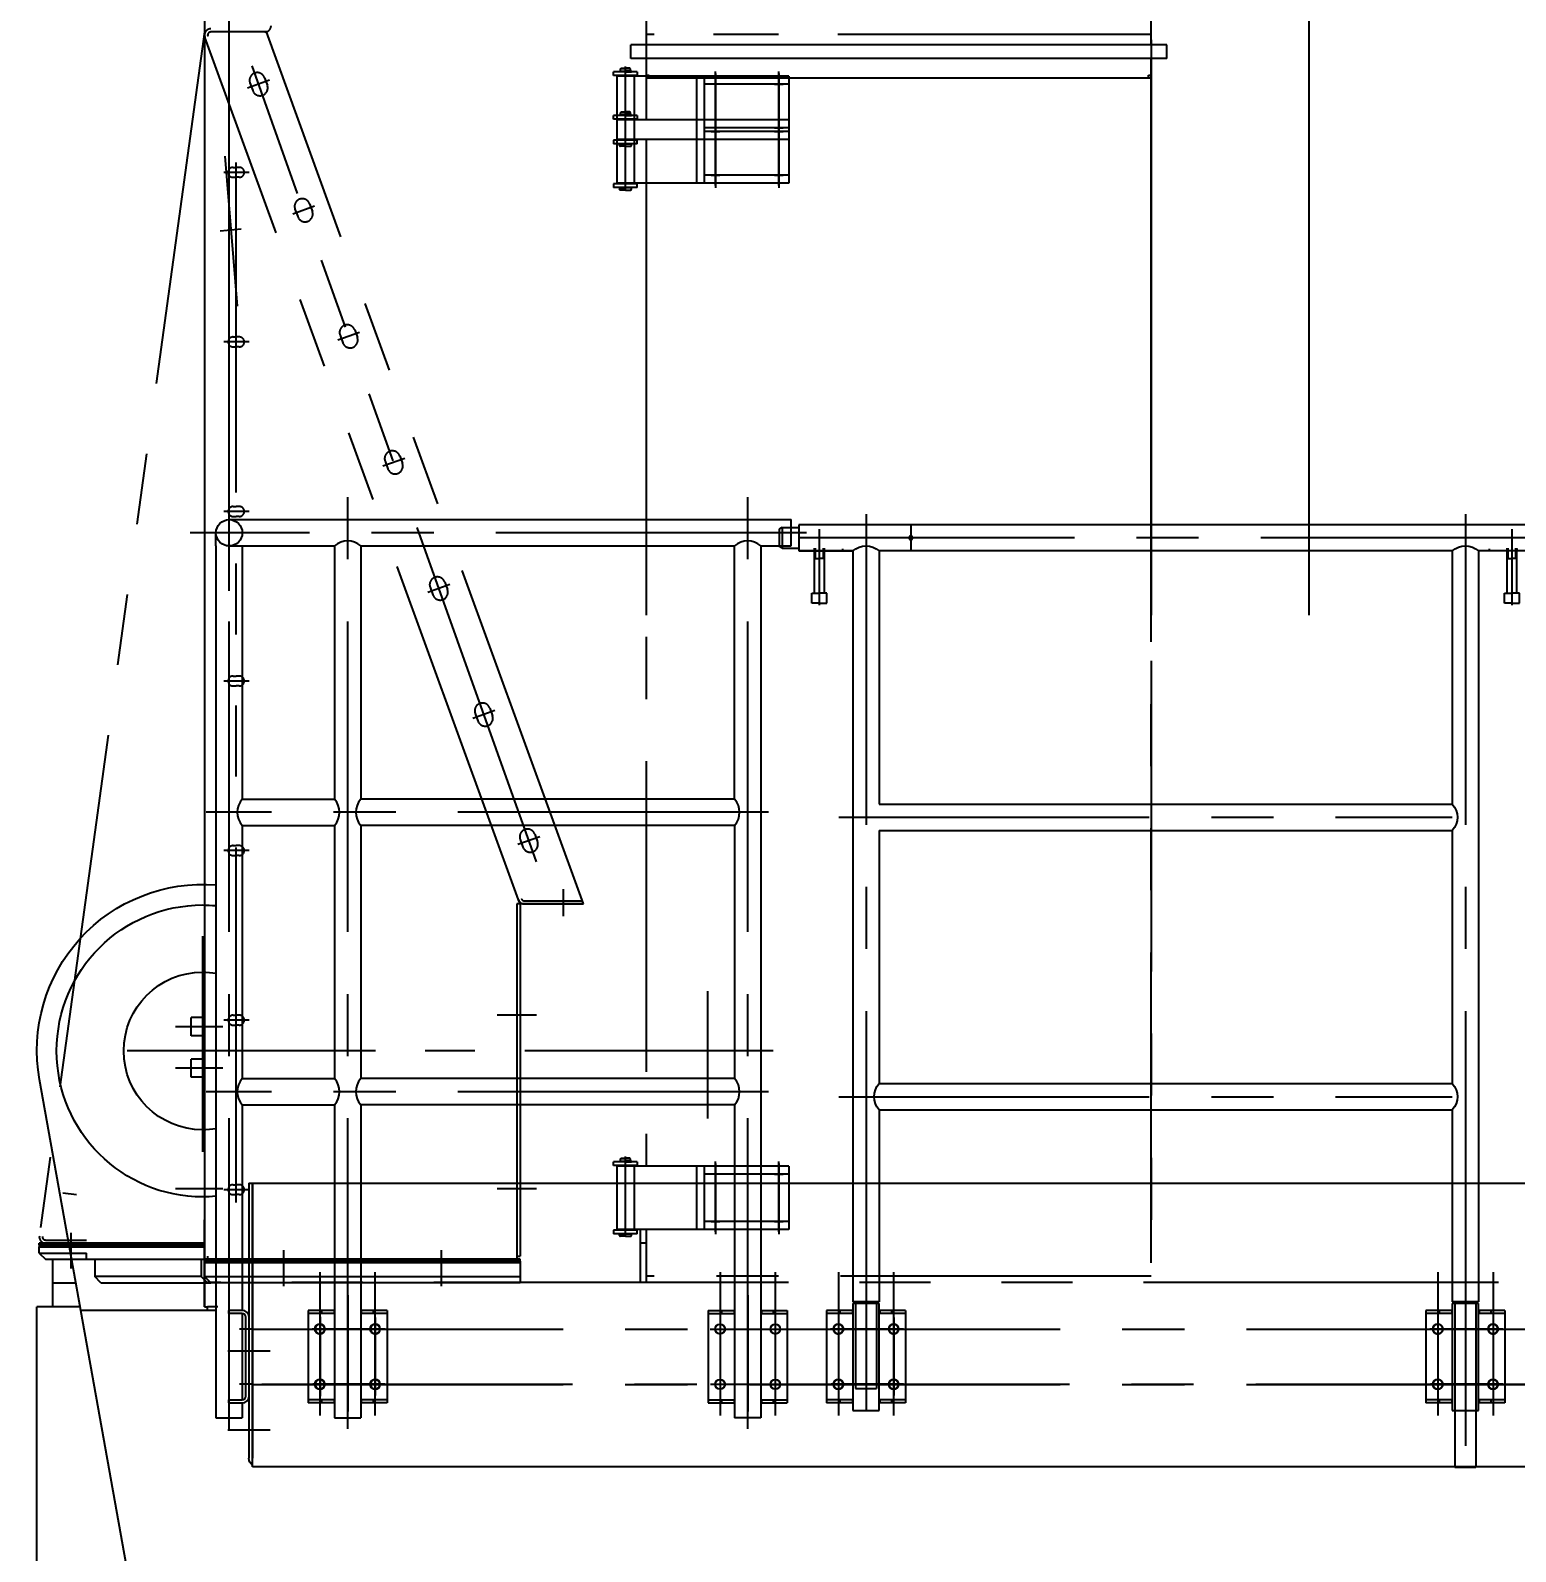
# Model space of a CAD drawing. Header units: millimetres. Extents: x 0 to 16800, y -469 to 11880.
# Drawn here: x 2320 to 4711, y 4816 to 7265 of the extents above; entities that cross this region are included whole.
import ezdxf

# ---------------------------------------------------------------- set-up
doc = ezdxf.new("R2010")
doc.units = ezdxf.units.MM
doc.header["$LTSCALE"] = 400
for name, pattern in [('F', [0.75, 0.5, -0.25]), ('G', [2, 1.25, -0.25, 0.25, -0.25]), ('K', [2.5, 1.25, -0.25, 0.25, -0.25, 0.25, -0.25])]:
    doc.linetypes.add(name, pattern=pattern)
for name, color, linetype in [('01', 7, 'Continuous'), ('02', 1, 'Continuous'), ('04', 2, 'F'), ('05', 142, 'G'), ('07', 6, 'K'), ('10', 1, 'Continuous')]:
    doc.layers.add(name, color=color, linetype=linetype)
doc.layers.get('04').off()
doc.styles.get("Standard").update_dxf_attribs({"font": 'isocp', "width": 0.707, "bigfont": 'intecad.shx'})
doc.dimstyles.new('INTE', dxfattribs={"dimscale": 40, "dimtxt": 3.5, "dimasz": 3, "dimexe": 3, "dimexo": 0, "dimgap": 1, "dimtad": 1, "dimdec": 1, "dimdsep": 46, "dimtxsty": 'Standard', "dimcen": 0, "dimclrd": 1, "dimclre": 1, "dimclrt": 3, "dimaunit": 1, "dimadec": 0, "dimazin": 0, "dimtfac": 1, "dimtmove": 0, "dimatfit": 0, "dimfxl": 1, "dimarcsym": 0})

# ---------------------------------------------------------------- blocks, each defined once
blk = doc.blocks.new('EEERREW')
at = {"ltscale": 0.8}
blk.add_line((17375.1, 40026.7), (17599.9, 41281.6), dxfattribs=at)
blk.add_arc((17337.1, 41328.7), 267, 349.8433, 94.584, dxfattribs=at)
at = {"layer": '01', "color": 7, "linetype": 'Continuous', "ltscale": 0.8}
for p, q in [((17546.8, 40991.7), (17579.1, 40991.7)), ((17579.1, 40991.7), (17579.1, 40915.7))]:
    blk.add_line(p, q, dxfattribs=at)
at = {"layer": '01', "ltscale": 0.8}
for p, q in [((17541.2, 40953.7), (17579.1, 40953.7)), ((17315.8, 40909.7), (17533.3, 40909.7)), ((17534.4, 40915.7), (17604.1, 40915.7)), ((17604.1, 40026.7), (17604.1, 40915.7))]:
    blk.add_line(p, q, dxfattribs=at)
at = {"layer": '01', "color": 7, "linetype": 'Continuous', "ltscale": 0.8}
for start, end in [(90, 95.2588), (270, 90), (264.7412, 270)]:
    blk.add_arc((17337.3, 41327.5), 235, start, end, dxfattribs=at)
at = {"layer": '01', "ltscale": 0.8}
for start, end in [(90, 99.7644), (270, 90), (260.2356, 270)]:
    blk.add_arc((17337.3, 41327.5), 127, start, end, dxfattribs=at)
at = {"layer": '05', "color": 4, "linetype": 'G', "ltscale": 0.8}
for p, q in [((17337.3, 41512.5), (17337.3, 41165.3)), ((16524.5, 41423.7), (16524.5, 41218.9)), ((16418.8, 41327.5), (17519.2, 41327.5))]:
    blk.add_line(p, q, dxfattribs=at)
blk = doc.blocks.new('*D163')
at = {"layer": '01', "color": 1, "linetype": 'Continuous', "lineweight": -2, "ltscale": 2}
for p, q in [((2639.5, 6363.2), (2639.5, 10312.1)), ((5856.7, 9849.4), (5856.7, 10312.1)), ((5736.7, 10192.1), (2759.5, 10192.1))]:
    blk.add_line(p, q, dxfattribs=at)
at = {"layer": '01', "color": 1, "linetype": 'Continuous', "ltscale": 2}
for points in [[(2759.5, 10212.1), (2759.5, 10172.1), (2639.5, 10192.1)], [(5736.7, 10212.1), (5736.7, 10172.1), (5856.7, 10192.1)]]:
    blk.add_solid(points, dxfattribs=at)
at = {"layer": 'Defpoints', "color": 0, "linetype": 'Continuous', "ltscale": 2}
for p in [(2639.5, 10192.1), (5856.7, 9849.4), (2639.5, 6363.2)]:
    blk.add_point(p, dxfattribs=at)
at = {"layer": '01', "color": 3, "linetype": 'Continuous', "ltscale": 2, "insert": (4248.1, 10302.1), "char_height": 140, "attachment_point": 5}
blk.add_mtext('3217.2', dxfattribs=at)
blk = doc.blocks.new('A$C06BA7ADF')
at = {"ltscale": 1.25}
for p, q in [((45, 457), (45, 14)), ((51, 457), (45, 457)), ((51, 457), (51, 14))]:
    blk.add_line(p, q, dxfattribs=at)
blk.add_arc((37, 14), 14, 304.8499, 0, dxfattribs=at)
at = {"layer": '05', "color": 4, "linetype": 'G', "ltscale": 1.25}
for p, q in [((85.1, 187), (16.6, 187)), ((85.1, 60), (16.6, 60))]:
    blk.add_line(p, q, dxfattribs=at)
blk = doc.blocks.new('1113b')
for p, q in [((3261.6, 7195.2), (6163.6, 7195.2)), ((3261.6, 6738.2), (3261.6, 7195.2)), ((6163.6, 6738.2), (3261.6, 6738.2))]:
    blk.add_line(p, q)
for centre in [(3369.6, 6960.2), (3458.6, 6960.2), (4014.1, 6960.2), (4103.1, 6960.2), (4204.6, 6960.2), (4293.6, 6960.2), (5169.6, 6960.2), (5258.6, 6960.2), (3369.6, 6871.2), (3458.6, 6871.2), (4014.1, 6871.2), (4103.1, 6871.2), (4204.6, 6871.2), (4293.6, 6871.2), (5169.6, 6871.2), (5258.6, 6871.2)]:
    blk.add_circle(centre, 8)
at = {"layer": '05', "color": 4, "linetype": 'G'}
for p, q in [((3369.6, 7051.9), (3369.6, 6821)), ((3458.6, 7051.9), (3458.6, 6821)), ((4014.1, 7051.9), (4014.1, 6821)), ((4103.1, 7051.9), (4103.1, 6821)), ((4204.6, 7051.9), (4204.6, 6821)), ((4293.6, 7051.9), (4293.6, 6821)), ((5169.6, 7051.9), (5169.6, 6821)), ((5258.6, 7051.9), (5258.6, 6821)), ((3261.6, 6960.2), (6176.5, 6960.2)), ((6176.5, 6871.2), (3261.6, 6871.2)), ((3261.6, 6871.2), (6176.5, 6871.2))]:
    blk.add_line(p, q, dxfattribs=at)
at = {"layer": '01', "xscale": -1}
blk.add_blockref('A$C06BA7ADF', (3306.6, 6738.2), dxfattribs=at)
blk = doc.blocks.new('A$C3F0A0935')
at = {"layer": '01', "color": 7, "linetype": 'Continuous'}
for p, q in [((0, 0), (0, 172)), ((0, 172), (42.3, 172)), ((42.3, 172), (42.3, 0)), ((42.3, 0), (0, 0))]:
    blk.add_line(p, q, dxfattribs=at)
blk = doc.blocks.new('A$C7D0E6285')
at = {"ltscale": 0.75}
for p, q in [((0, 162.9), (0, 13.9)), ((0, 162.9), (42.3, 162.9)), ((0, 157.9), (42.3, 157.9)), ((22, 157.9), (22, 162.9)), ((41.5, 162.9), (41.5, 157.9)), ((84.6, 162.9), (127, 162.9)), ((84.6, 157.9), (127, 157.9)), ((85.5, 162.9), (85.5, 157.9)), ((105, 157.9), (105, 162.9)), ((127, 162.9), (127, 13.9)), ((0, 18.9), (42.3, 18.9)), ((0, 13.9), (42.3, 13.9)), ((22, 13.9), (22, 18.9)), ((41.5, 18.9), (41.5, 13.9)), ((84.6, 18.9), (127, 18.9)), ((84.6, 13.9), (127, 13.9)), ((85.5, 18.9), (85.5, 13.9)), ((105, 13.9), (105, 18.9))]:
    blk.add_line(p, q, dxfattribs=at)
for centre in [(19, 132.9), (108, 132.9), (19, 43.9), (108, 43.9)]:
    blk.add_circle(centre, 8, dxfattribs=at)
at = {"layer": '05', "color": 4, "linetype": 'G', "ltscale": 0.75}
for p, q in [((63.5, 174.8), (63.5, 0)), ((19, 151.7), (19, 26.1)), ((108, 152.3), (108, 24.8)), ((3.1, 132.9), (120.8, 132.9)), ((3.4, 43.9), (119.5, 43.9))]:
    blk.add_line(p, q, dxfattribs=at)
at = {"layer": '04'}
blk.add_blockref('A$C3F0A0935', (42.3, 1.9), dxfattribs=at)
blk = doc.blocks.new('RWE')
for points in [[(5381.6, 16725.8), (5386.1, 16730.3), (5386.1, 16725.8)], [(5381.6, 16696.8), (5386.1, 16692.3), (5386.1, 16696.8)], [(5381.6, 16658.8), (5386.1, 16663.3), (5386.1, 16658.8)], [(5381.6, 16629.8), (5386.1, 16625.3), (5386.1, 16629.8)]]:
    blk.add_hatch(color=256).paths.add_polyline_path(points)
at = {"layer": '10'}
h = blk.add_hatch(dxfattribs=at)
h.set_pattern_fill('U', color=256, angle=135, style=0, pattern_type=0)
h.set_pattern_definition([(135, (6063.6267, 18178.3522), (-0.70711, -0.70711), [])])
h.paths.add_polyline_path([(6054, 18179.4), (6054, 18178.4), (6056.3, 18178.4), (6056.3, 18179.4)])
for p, q in [((5386.1, 19880.3), (5386.1, 16304.8)), ((6097.1, 19880.3), (6097.1, 18292.3)), ((6910.1, 18292.3), (6910.1, 19880.3)), ((7164.1, 19880.3), (7164.1, 17373.6)), ((6097.1, 18270.3), (6097.1, 18171.4)), ((6910.1, 17373.6), (6910.1, 18270.3)), ((6905.6, 18238.3), (6101.6, 18238.3)), ((6048.6, 18171.4), (6048.6, 18172.4)), ((6078.6, 18171.4), (6078.6, 18172.4)), ((6097.1, 18069.4), (6097.1, 18068.3)), ((6097.1, 18068.3), (6097.1, 17373.6)), ((5381.6, 16725.8), (5386.1, 16730.3)), ((5364.4, 16696.8), (5364.4, 16725.8)), ((5386.1, 16725.8), (5364.4, 16725.8)), ((5386.1, 16696.8), (5364.4, 16696.8)), ((5381.6, 16696.8), (5386.1, 16692.3)), ((5386.1, 16658.8), (5364.4, 16658.8)), ((5364.4, 16629.8), (5364.4, 16658.8)), ((5381.6, 16658.8), (5386.1, 16663.3)), ((5386.1, 16629.8), (5364.4, 16629.8)), ((5381.6, 16629.8), (5386.1, 16625.3)), ((5407.5, 16260.3), (5390.6, 16260.3))]:
    blk.add_line(p, q)
at = {"layer": '01'}
for p, q in [((6935.1, 18292.3), (6072.1, 18292.3)), ((6072.1, 18270.3), (6072.1, 18292.3)), ((6935.1, 18270.3), (6935.1, 18292.3)), ((6935.1, 18270.3), (6072.1, 18270.3)), ((6101.6, 18242.8), (6097.1, 18242.8)), ((6910.1, 18242.8), (6905.6, 18242.8)), ((6055.6, 18178.4), (6044.6, 18178.4)), ((6054, 18178.4), (6054, 18179.4)), ((6054, 18178.4), (6054, 18179.4)), ((6054, 18179.4), (6063.6, 18179.4)), ((6063.6, 18178.4), (6054, 18178.4)), ((6055.6, 18182.9), (6056.5, 18184.4)), ((6055.6, 18179.4), (6055.6, 18182.9)), ((6056.3, 18178.4), (6056.3, 18179.4)), ((6056.5, 18184.4), (6063.6, 18184.4)), ((6070.8, 18184.4), (6063.6, 18184.4)), ((6073.3, 18179.4), (6063.6, 18179.4)), ((6063.6, 18178.4), (6073.3, 18178.4)), ((6071.6, 18182.9), (6070.8, 18184.4)), ((6071, 18178.4), (6071, 18179.4)), ((6071.6, 18179.4), (6071.6, 18182.9)), ((6082.6, 18178.4), (6071.6, 18178.4)), ((6073.3, 18178.4), (6073.3, 18179.4)), ((6082.6, 18178.4), (6082.6, 18172.4)), ((6082.6, 18172.4), (6044.6, 18172.4)), ((6049.6, 18171.4), (6049.6, 18069.4)), ((6077.6, 18171.4), (6077.6, 18069.4)), ((6178, 18171.4), (6178, 18069.4)), ((6190.5, 18171.4), (6190.5, 18069.4)), ((6326.6, 18171.4), (6326.6, 18069.4)), ((6082.6, 18068.4), (6044.6, 18068.4)), ((6082.6, 18062.4), (6044.6, 18062.4)), ((6055.4, 18061.9), (6063.6, 18061.9)), ((6063.6, 18058.4), (6055.4, 18058.4)), ((6071.8, 18061.9), (6063.6, 18061.9)), ((6063.6, 18058.4), (6071.9, 18058.4)), ((6082.6, 18062.4), (6082.6, 18068.4))]:
    blk.add_line(p, q, dxfattribs=at)
at = {"layer": '01', "color": 7, "linetype": 'Continuous'}
for p, q in [((6910.1, 18238.3), (6097.1, 18238.3)), ((6097.1, 18229.8), (6097.1, 18171.4)), ((6101.6, 18238.3), (6101.6, 18242.8)), ((6905.6, 18238.3), (6905.6, 18243.1)), ((6910.1, 18229.8), (6910.1, 17373.6)), ((6044.6, 18172.4), (6044.6, 18178.4)), ((6071.6, 18182.9), (6055.6, 18182.9)), ((6326.6, 18171.4), (6048.6, 18171.4)), ((6044.6, 18068.4), (6044.6, 18062.4)), ((6326.6, 18069.4), (6049.6, 18069.4)), ((6055.6, 18069.4), (6055.6, 18068.4)), ((6071.6, 18069.4), (6071.6, 18068.4)), ((6097.1, 18069.4), (6097.1, 18068.3)), ((6097.1, 18068.3), (6097.1, 17373.6)), ((5386.1, 16260.3), (5386.1, 16400.3)), ((5386.1, 16304.8), (5386.1, 16260.3)), ((5386.1, 16260.3), (5390.6, 16260.3)), ((5386.1, 16260.3), (5390.6, 16260.3)), ((5390.6, 16254.4), (5390.6, 16260.3))]:
    blk.add_line(p, q, dxfattribs=at)
at = {"layer": '01'}
for centre, radius, start, end in [((6055.4, 18060.1), 1.75, 88.7776, 270), ((6055.1, 18062.4), 0.5, 270, 0), ((6072.1, 18062.4), 0.5, 180, 270), ((6071.8, 18060.1), 1.75, 271.2223, 90)]:
    blk.add_arc(centre, radius, start, end, dxfattribs=at)
at = {"layer": '05'}
for p, q in [((6063.6, 18176.4), (6063.6, 18186.6)), ((6063.6, 18057.9), (6063.6, 18183.9)), ((6303.6, 18158.4), (6317.6, 18158.4)), ((6310.6, 18165.4), (6310.6, 18151.4)), ((6310.6, 18165.4), (6310.6, 18151.4)), ((6201.6, 18082.4), (6215.6, 18082.4)), ((6208.6, 18089.4), (6208.6, 18075.4)), ((6303.6, 18082.4), (6317.6, 18082.4)), ((6310.6, 18089.4), (6310.6, 18075.4)), ((5415.6, 16711.3), (5339.4, 16711.3)), ((5415.6, 16644.3), (5339.4, 16644.3)), ((5339.4, 16450.8), (5415.6, 16450.8))]:
    blk.add_line(p, q, dxfattribs=at)
at = {"layer": '05', "color": 4, "linetype": 'G'}
for p, q in [((6208.6, 18065.6), (6208.6, 18178.8)), ((6208.6, 18175.6), (6208.6, 18062.3)), ((6208.6, 18175.1), (6208.6, 18061.8)), ((6310.6, 18065.6), (6310.6, 18178.8)), ((6310.6, 18175.6), (6310.6, 18062.3)), ((6310.6, 18175.1), (6310.6, 18061.8)), ((6326.4, 18158.4), (6191.5, 18158.4)), ((6325.9, 18158.4), (6191.5, 18158.4)), ((6325.9, 18158.4), (6192, 18158.4)), ((6326.4, 18082.4), (6191.5, 18082.4)), ((6325.9, 18082.4), (6191.5, 18082.4)), ((6325.9, 18082.4), (6192, 18082.4))]:
    blk.add_line(p, q, dxfattribs=at)
blk = doc.blocks.new('WEREW')
at = {"layer": '07', "color": 6, "linetype": 'K', "ltscale": 1.142857}
for p, q in [((21959.7, 15170.5), (21959.7, 11512)), ((21959.4, 13526), (21693.7, 11587.4)), ((21959.6, 13526), (21959.6, 11555)), ((21961, 13526), (21959.6, 13526)), ((22061.6, 13526), (21969.6, 13526)), ((22569.6, 12122), (22059.2, 13526)), ((22465.2, 12128.6), (21960.2, 13517.6)), ((22493.9, 12189.9), (22036.1, 13471.7)), ((22064.3, 13448.3), (22029, 13435.7)), ((22056.3, 13452.4), (22060.7, 13440.1)), ((22032.7, 13443.9), (22037.1, 13431.7)), ((21992.1, 13326.2), (22012, 13084.6)), ((22031.7, 13300), (21990.4, 13300)), ((22005.6, 13308), (22010.6, 13308)), ((22010.6, 11641.5), (22010.6, 13316)), ((22015.6, 13308), (22010.6, 13308)), ((22005.6, 13292), (22010.6, 13292)), ((22015.6, 13292), (22010.6, 13292)), ((22136.8, 13245.3), (22101.5, 13232.7)), ((22105.2, 13240.9), (22109.6, 13228.7)), ((22128.8, 13249.4), (22133.2, 13237.1)), ((21984.7, 13206), (22018.4, 13208.8)), ((22005.6, 13035), (22010.6, 13035)), ((22015.6, 13035), (22010.6, 13035)), ((22209.3, 13042.3), (22174, 13029.7)), ((22177.7, 13037.9), (22182.1, 13025.7)), ((22201.3, 13046.4), (22205.7, 13034.1)), ((22031.7, 13027), (21990.4, 13027)), ((22005.6, 13019), (22010.6, 13019)), ((22015.6, 13019), (22010.6, 13019)), ((22281.8, 12839.3), (22246.5, 12826.7)), ((22250.2, 12834.9), (22254.6, 12822.7)), ((22273.8, 12843.4), (22278.2, 12831.1)), ((22005.6, 12762), (22010.6, 12762)), ((22015.6, 12762), (22010.6, 12762)), ((22031.7, 12754), (21990.4, 12754)), ((22005.6, 12746), (22010.6, 12746)), ((22015.6, 12746), (22010.6, 12746)), ((22346.3, 12640.4), (22350.7, 12628.1)), ((22354.3, 12636.3), (22319, 12623.7)), ((22322.7, 12631.9), (22327.1, 12619.7)), ((22031.7, 12481), (21990.4, 12481)), ((22005.6, 12489), (22010.6, 12489)), ((22005.6, 12473), (22010.6, 12473)), ((22015.6, 12489), (22010.6, 12489)), ((22015.6, 12473), (22010.6, 12473)), ((22426.8, 12433.3), (22391.5, 12420.7)), ((22395.2, 12428.9), (22399.6, 12416.7)), ((22418.8, 12437.4), (22423.2, 12425.1)), ((22499.3, 12230.3), (22464, 12217.7)), ((22467.7, 12225.9), (22472.1, 12213.7)), ((22491.3, 12234.4), (22495.7, 12222.1)), ((22031.7, 12208), (21990.4, 12208)), ((22005.6, 12216), (22010.6, 12216)), ((22005.6, 12200), (22010.6, 12200)), ((22015.6, 12216), (22010.6, 12216)), ((22015.6, 12200), (22010.6, 12200)), ((22467.6, 12122), (22465.2, 12128.6)), ((22474.6, 12127), (22567.8, 12127)), ((22537.6, 12102.6), (22537.6, 12145.9)), ((22462.6, 12122), (22462.6, 11555)), ((22467.6, 12122), (22462.6, 12122)), ((22467.6, 12122), (22467.6, 11555)), ((22474.6, 12122), (22467.6, 12122)), ((22569.6, 12122), (22474.6, 12122)), ((22474.7, 12122), (22569.6, 12122)), ((22031.7, 11935), (21990.4, 11935)), ((22005.6, 11943), (22010.6, 11943)), ((22015.6, 11943), (22010.6, 11943)), ((22493.9, 11942.9), (22430.8, 11942.9)), ((22005.6, 11927), (22010.6, 11927)), ((22015.6, 11927), (22010.6, 11927)), ((22031.7, 11662), (21990.4, 11662)), ((22005.6, 11670), (22010.6, 11670)), ((22015.6, 11670), (22010.6, 11670)), ((22493.9, 11663.5), (22430.8, 11663.5)), ((21753.4, 11653.6), (21731.6, 11656.6)), ((22005.6, 11654), (22010.6, 11654)), ((22015.6, 11654), (22010.6, 11654)), ((21744.6, 11592.7), (21744.6, 11534.9)), ((21959.6, 11576), (21693.6, 11576)), ((21693.6, 11573), (21693.6, 11576)), ((21693.6, 11573), (21959.6, 11573)), ((21693.6, 11573), (21693.6, 11570)), ((21693.6, 11570), (21959.6, 11570)), ((21693.6, 11570), (21769.6, 11570)), ((21693.6, 11560), (21693.6, 11570)), ((21703.6, 11581), (21769.6, 11581)), ((21703.6, 11576), (21769.6, 11576)), ((22086.6, 11564.8), (22086.6, 11506.5)), ((22340.6, 11564.8), (22340.6, 11506.5)), ((21693.6, 11560), (21769.6, 11560)), ((21693.6, 11560), (21703.6, 11550)), ((21703.6, 11550), (21782.8, 11550)), ((21769.6, 11550), (21769.6, 11560)), ((21782.8, 11550), (21959.6, 11550)), ((21782.8, 11550), (21782.8, 11522)), ((21954.4, 11550), (21954.4, 11522)), ((22467.6, 11550), (21959.6, 11550)), ((21959.6, 11547), (21959.6, 11550)), ((22467.6, 11547), (21959.6, 11547)), ((21959.6, 11547), (21959.6, 11544)), ((22467.6, 11544), (21959.6, 11544)), ((21959.6, 11544), (21959.6, 11522)), ((21964.6, 11555), (21964.6, 11550)), ((21964.6, 11550), (22462.6, 11550)), ((22462.6, 11555), (22462.6, 11550)), ((22462.6, 11555), (22467.6, 11555)), ((22467.6, 11547), (22467.6, 11550)), ((22467.6, 11547), (22467.6, 11544)), ((22467.6, 11544), (22467.6, 11512)), ((21954.4, 11522), (21782.8, 11522)), ((21792.8, 11512), (21782.8, 11522)), ((21792.8, 11512), (21969.6, 11512)), ((21964.4, 11512), (21954.4, 11522)), ((21959.6, 11522), (22467.6, 11522)), ((21969.6, 11512), (21959.6, 11522)), ((25185.7, 11512.5), (21959.7, 11512.5)), ((22467.6, 11512), (21969.6, 11512))]:
    blk.add_line(p, q, dxfattribs=at)
at = {"layer": '07', "color": 6, "linetype": 'K'}
for p, q in [((22670.7, 13554), (22670.7, 13455)), ((23483.7, 11544), (23483.7, 13554)), ((23483.7, 13522), (22670.7, 13522)), ((23479.2, 13522), (22675.2, 13522)), ((22670.7, 13513.5), (22670.7, 13455)), ((23483.7, 13513.5), (23483.7, 11512.5)), ((22629.2, 13462), (22618.2, 13462)), ((22618.2, 13456), (22618.2, 13462)), ((22656.2, 13456), (22618.2, 13456)), ((22622.2, 13455), (22622.2, 13456)), ((22900.2, 13455), (22622.2, 13455)), ((22623.2, 13455), (22623.2, 13353)), ((22627.5, 13462), (22627.5, 13463)), ((22627.5, 13462), (22627.5, 13463)), ((22627.5, 13463), (22637.2, 13463)), ((22637.2, 13462), (22627.5, 13462)), ((22628.7, 13462), (22627.7, 13463)), ((22629.9, 13462.3), (22629.1, 13463)), ((22629.2, 13466.5), (22630.1, 13468)), ((22629.2, 13463), (22629.2, 13466.5)), ((22645.2, 13466.5), (22629.2, 13466.5)), ((22629.9, 13462), (22629.9, 13463)), ((22630.1, 13468), (22637.2, 13468)), ((22637.2, 13460.1), (22637.2, 13470.2)), ((22644.3, 13468), (22637.2, 13468)), ((22637.2, 13341.6), (22637.2, 13467.6)), ((22646.9, 13463), (22637.2, 13463)), ((22637.2, 13462), (22646.9, 13462)), ((22645.2, 13466.5), (22644.3, 13468)), ((22644.6, 13462), (22644.6, 13463)), ((22645.2, 13463), (22645.2, 13466.5)), ((22656.2, 13462), (22645.2, 13462)), ((22646.9, 13462), (22646.9, 13463)), ((22651.2, 13455), (22651.2, 13353)), ((22652.2, 13455), (22652.2, 13456)), ((22656.2, 13462), (22656.2, 13456)), ((22751.5, 13455), (22751.5, 13353)), ((22764.1, 13455), (22764.1, 13353)), ((22782.2, 13349.3), (22782.2, 13462.5)), ((22782.2, 13459.3), (22782.2, 13346)), ((22782.2, 13458.8), (22782.2, 13345.5)), ((22884.2, 13349.3), (22884.2, 13462.5)), ((22884.2, 13459.3), (22884.2, 13346)), ((22884.2, 13458.8), (22884.2, 13345.5)), ((22884.2, 13449), (22884.2, 13435)), ((22884.2, 13449), (22884.2, 13435)), ((22900.2, 13455), (22900.2, 13353)), ((22899.5, 13442), (22765.1, 13442)), ((22900, 13442), (22765.1, 13442)), ((22899.5, 13442), (22765.6, 13442)), ((22877.2, 13442), (22891.2, 13442)), ((22782.2, 13373), (22782.2, 13359)), ((22884.2, 13373), (22884.2, 13359)), ((22618.2, 13352), (22618.2, 13346)), ((22656.2, 13352), (22618.2, 13352)), ((22900.2, 13353), (22623.2, 13353)), ((22629.2, 13353), (22629.2, 13352)), ((22645.2, 13353), (22645.2, 13352)), ((22656.2, 13346), (22656.2, 13352)), ((22670.7, 13353), (22670.7, 13352)), ((22670.7, 13353), (22670.7, 13352)), ((22670.7, 13352), (22670.7, 11700)), ((22670.7, 13352), (22670.7, 11716.5)), ((22899.5, 13366), (22765.1, 13366)), ((22900, 13366), (22765.1, 13366)), ((22899.5, 13366), (22765.6, 13366)), ((22775.2, 13366), (22789.2, 13366)), ((22877.2, 13366), (22891.2, 13366)), ((22656.2, 13346), (22618.2, 13346)), ((22629, 13345.5), (22637.2, 13345.5)), ((22637.2, 13342), (22629, 13342)), ((22645.4, 13345.5), (22637.2, 13345.5)), ((22637.2, 13342), (22645.5, 13342)), ((22627.5, 11707), (22627.5, 11708)), ((22627.5, 11707), (22627.5, 11708)), ((22627.5, 11708), (22637.2, 11708)), ((22628.7, 11707), (22627.7, 11708)), ((22629.9, 11707.3), (22629.1, 11708)), ((22629.2, 11711.5), (22630.1, 11713)), ((22629.2, 11708), (22629.2, 11711.5)), ((22645.2, 11711.5), (22629.2, 11711.5)), ((22629.9, 11707), (22629.9, 11708)), ((22630.1, 11713), (22637.2, 11713)), ((22637.2, 11705.1), (22637.2, 11715.2)), ((22644.3, 11713), (22637.2, 11713)), ((22637.2, 11586.6), (22637.2, 11712.6)), ((22646.9, 11708), (22637.2, 11708)), ((22645.2, 11711.5), (22644.3, 11713)), ((22644.6, 11707), (22644.6, 11708)), ((22645.2, 11708), (22645.2, 11711.5)), ((22646.9, 11707), (22646.9, 11708)), ((22782.2, 11594.3), (22782.2, 11707.5)), ((22884.2, 11594.3), (22884.2, 11707.5)), ((22618.2, 11701), (22618.2, 11707)), ((22629.2, 11707), (22618.2, 11707)), ((22656.2, 11701), (22618.2, 11701)), ((22622.2, 11700), (22622.2, 11701)), ((22900.2, 11700), (22622.2, 11700)), ((22623.2, 11700), (22623.2, 11598)), ((22637.2, 11707), (22627.5, 11707)), ((22637.2, 11707), (22646.9, 11707)), ((22656.2, 11707), (22645.2, 11707)), ((22651.2, 11700), (22651.2, 11598)), ((22652.2, 11700), (22652.2, 11701)), ((22656.2, 11707), (22656.2, 11701)), ((22751.5, 11700), (22751.5, 11598)), ((22764.1, 11700), (22764.1, 11598)), ((22900, 11687), (22765.1, 11687)), ((22899.5, 11687), (22765.1, 11687)), ((22899.5, 11687), (22765.6, 11687)), ((22782.2, 11704.3), (22782.2, 11591)), ((22782.2, 11703.8), (22782.2, 11590.5)), ((22877.2, 11687), (22891.2, 11687)), ((22884.2, 11704.3), (22884.2, 11591)), ((22884.2, 11703.8), (22884.2, 11590.5)), ((22884.2, 11694), (22884.2, 11680)), ((22884.2, 11694), (22884.2, 11680)), ((22900.2, 11700), (22900.2, 11598)), ((22900, 11611), (22765.1, 11611)), ((22899.5, 11611), (22765.1, 11611)), ((22899.5, 11611), (22765.6, 11611)), ((22899.5, 11611), (22765.6, 11611)), ((22775.2, 11611), (22789.2, 11611)), ((22782.2, 11618), (22782.2, 11604)), ((22877.2, 11611), (22891.2, 11611)), ((22884.2, 11618), (22884.2, 11604)), ((22618.2, 11597), (22618.2, 11591)), ((22656.2, 11597), (22618.2, 11597)), ((22656.2, 11591), (22618.2, 11591)), ((22900.2, 11598), (22623.2, 11598)), ((22629, 11590.5), (22637.2, 11590.5)), ((22637.2, 11587), (22629, 11587)), ((22629.2, 11598), (22629.2, 11597)), ((22645.4, 11590.5), (22637.2, 11590.5)), ((22637.2, 11587), (22645.5, 11587)), ((22645.2, 11598), (22645.2, 11597)), ((22656.2, 11591), (22656.2, 11597)), ((22661.2, 11598), (22661.2, 11512.5)), ((22670.7, 11598), (22670.7, 11512.5)), ((22661.2, 11576.5), (22670.7, 11576.5)), ((22670.7, 11524.5), (22670.7, 11524.5)), ((23483.7, 11523), (22670.7, 11523))]:
    blk.add_line(p, q, dxfattribs=at)
at = {"layer": '07', "color": 6, "linetype": 'K', "ltscale": 1.142857}
for centre, radius, start, end in [((21969.6, 13521), 10, 90, 199.98), ((21969.6, 13521), 5, 90, 199.65), ((22056.7, 13536), 10, 270, 0), ((22044.5, 13448.1), 12.5, 19.6538, 199.6538), ((22048.9, 13435.9), 12.5, 199.6538, 19.6538), ((22005.6, 13300), 8, 90, 270), ((22015.6, 13300), 8, 270, 90), ((22117, 13245.1), 12.5, 19.6538, 199.6538), ((22121.4, 13232.9), 12.5, 199.6538, 19.6538), ((22189.5, 13042.1), 12.5, 19.6538, 199.6538), ((22005.6, 13027), 8, 90, 270), ((22015.6, 13027), 8, 270, 90), ((22193.9, 13029.9), 12.5, 199.6538, 19.6538), ((22262, 12839.1), 12.5, 19.6538, 199.6538), ((22266.4, 12826.9), 12.5, 199.6538, 19.6538), ((22005.6, 12754), 8, 90, 270), ((22015.6, 12754), 8, 270, 90), ((22334.5, 12636.1), 12.5, 19.6538, 199.6538), ((22338.9, 12623.9), 12.5, 199.6538, 19.6538), ((22005.6, 12481), 8, 90, 270), ((22015.6, 12481), 8, 270, 90), ((22407, 12433.1), 12.5, 19.6538, 199.6538), ((22411.4, 12420.9), 12.5, 199.6538, 19.6538), ((22479.5, 12230.1), 12.5, 19.6538, 199.6538), ((22483.9, 12217.9), 12.5, 199.6538, 19.6538), ((22005.6, 12208), 8, 90, 270), ((22015.6, 12208), 8, 270, 90), ((22474.6, 12132), 10, 199.98, 270), ((22474.6, 12132), 5, 199.98, 270), ((22005.6, 11935), 8, 90, 270), ((22015.6, 11935), 8, 270, 90), ((22005.6, 11662), 8, 90, 270), ((22015.6, 11662), 8, 270, 90), ((21703.6, 11586), 10, 172.2072, 270), ((21703.6, 11586), 5, 172.2072, 270)]:
    blk.add_arc(centre, radius, start, end, dxfattribs=at)
at = {"layer": '07', "color": 6, "linetype": 'K'}
for centre, radius, start, end in [((22629, 13343.8), 1.75, 88.7776, 270), ((22628.7, 13346), 0.5, 270, 0), ((22645.7, 13346), 0.5, 180, 270), ((22645.4, 13343.8), 1.75, 271.2223, 90), ((22629, 11588.8), 1.75, 88.7776, 270), ((22628.7, 11591), 0.5, 270, 0), ((22645.7, 11591), 0.5, 180, 270), ((22645.4, 11588.8), 1.75, 271.2223, 90)]:
    blk.add_arc(centre, radius, start, end, dxfattribs=at)
blk = doc.blocks.new('A$C3DA2061B')
for p, q in [((35.4, 1530.2), (30.4, 1527.3)), ((35.4, 1530.2), (62.4, 1530.2)), ((62.4, 1534.6), (1243.4, 1534.6)), ((1270.4, 1530.2), (1243.4, 1530.2)), ((1270.4, 1530.2), (1275.4, 1527.3)), ((35.4, 1496.7), (30.4, 1499.6)), ((35.4, 1496.7), (62.4, 1496.7)), ((1270.4, 1496.7), (1243.4, 1496.7)), ((1270.4, 1496.7), (1275.4, 1499.6)), ((62.4, 1492.3), (149.3, 1492.3)), ((191.6, 1492.3), (1114.3, 1492.3)), ((1243.4, 1492.3), (1156.6, 1492.3)), ((1156.6, 1492.3), (1243.4, 1492.3)), ((1114.3, 1084.6), (191.6, 1084.6)), ((1114.3, 1042.3), (191.6, 1042.3)), ((1114.3, 634.6), (191.6, 634.6)), ((1114.3, 592.3), (191.6, 592.3)), ((153.7, 283.5), (153.7, 16.5)), ((187.2, 283.5), (187.2, 16.5)), ((1118.7, 283.5), (1118.7, 143.5)), ((1152.2, 283.5), (1152.2, 143.5)), ((1152.2, 143.5), (1118.7, 143.5)), ((153.7, 16.5), (187.2, 16.5))]:
    blk.add_line(p, q)
blk.add_circle((1063.4, 1513.5), 3)
for centre, start, end in [((170.4, 1469), 47.8524, 132.1476), ((1135.4, 1469), 47.8524, 132.1476), ((214.9, 1063.5), 137.8524, 222.1476), ((214.9, 613.5), 137.8524, 222.1476), ((1090.9, 613.5), 317.8524, 42.1476)]:
    blk.add_arc(centre, 31.5, start, end)
at = {"layer": '01', "color": 7, "linetype": 'Continuous'}
for p, q in [((30.4, 1527.3), (30.4, 1499.6)), ((35.4, 1530.2), (35.4, 1496.7)), ((62.4, 1534.6), (62.4, 1492.3)), ((1063.4, 1534.6), (1063.4, 1492.3)), ((1063.4, 1534.6), (1063.4, 1492.3)), ((1243.4, 1534.6), (1243.4, 1492.3)), ((1270.4, 1530.2), (1270.4, 1496.7)), ((1275.4, 1527.3), (1275.4, 1499.6)), ((87.4, 1495.6), (87.4, 1492.3)), ((132.4, 1495.6), (132.4, 1492.3)), ((1173.4, 1495.6), (1173.4, 1492.3)), ((1218.4, 1495.6), (1218.4, 1492.3))]:
    blk.add_line(p, q, dxfattribs=at)
at = {"layer": '01'}
for p, q in [((87.4, 1424.3), (87.4, 1496.7)), ((103.4, 1424.3), (103.4, 1496.7)), ((1202.4, 1424.3), (1202.4, 1496.7)), ((1218.4, 1424.3), (1218.4, 1496.7)), ((87.4, 1480.3), (95.4, 1480.3)), ((103.4, 1480.3), (95.4, 1480.3)), ((149.3, 1492.3), (149.3, 283.5)), ((191.6, 1492.3), (191.6, 1084.6)), ((1114.3, 1492.3), (1114.3, 1084.6)), ((1156.6, 1492.3), (1156.6, 283.5)), ((1202.4, 1480.3), (1210.4, 1480.3)), ((1218.4, 1480.3), (1210.4, 1480.3)), ((83.4, 1408.3), (83.4, 1424.3)), ((83.4, 1424.3), (95.4, 1424.3)), ((107.4, 1424.3), (95.4, 1424.3)), ((107.4, 1408.3), (107.4, 1424.3)), ((1198.4, 1408.3), (1198.4, 1424.3)), ((1198.4, 1424.3), (1210.4, 1424.3)), ((1222.4, 1424.3), (1210.4, 1424.3)), ((1222.4, 1408.3), (1222.4, 1424.3)), ((95.4, 1408.3), (83.4, 1408.3)), ((95.4, 1408.3), (107.4, 1408.3)), ((1210.4, 1408.3), (1198.4, 1408.3)), ((1210.4, 1408.3), (1222.4, 1408.3)), ((191.6, 1042.3), (191.6, 634.6)), ((1114.3, 1042.3), (1114.3, 634.6)), ((191.6, 592.3), (191.6, 283.5)), ((1114.3, 592.3), (1114.3, 283.5)), ((149.3, 283.5), (191.6, 283.5)), ((191.6, 283.5), (149.3, 283.5)), ((1114.3, 283.5), (1156.6, 283.5))]:
    blk.add_line(p, q, dxfattribs=at)
at = {"layer": '02'}
for p, q in [((89, 1480.3), (89, 1496.7)), ((101.8, 1480.3), (101.8, 1496.7)), ((1204, 1480.3), (1204, 1496.7)), ((1216.8, 1480.3), (1216.8, 1496.7))]:
    blk.add_line(p, q, dxfattribs=at)
at = {"layer": '05', "color": 4, "linetype": 'G'}
for p, q in [((170.4, 1551.4), (170.4, 0)), ((1135.4, 1551.4), (1135.4, 127)), ((1243.4, 1534.6), (1243.4, 1492.3)), ((0, 1513.5), (1243.4, 1513.5)), ((1179.4, 1063.5), (191.6, 1063.5)), ((1179.4, 613.5), (191.6, 613.5))]:
    blk.add_line(p, q, dxfattribs=at)
at = {"layer": '05'}
for p, q in [((95.4, 1405.1), (95.4, 1527.2)), ((1210.4, 1405.1), (1210.4, 1527.2))]:
    blk.add_line(p, q, dxfattribs=at)
blk = doc.blocks.new('A$C0BAB5668')
for p, q in [((22, 149), (0, 149)), ((0, 149), (0, 144)), ((22, 144), (0, 144)), ((28, 11), (28, 138)), ((33, 11), (33, 138)), ((0, 5), (22, 5)), ((0, 5), (0, 0)), ((0, 0), (22, 0))]:
    blk.add_line(p, q)
for centre, radius, start, end in [((22, 138), 11, 0, 90), ((22, 138), 6, 0, 90), ((22, 11), 11, 270, 0), ((22, 11), 6, 270, 0)]:
    blk.add_arc(centre, radius, start, end)
at = {"layer": '05', "color": 4, "linetype": 'G'}
for p, q in [((39.6, 119), (17.7, 119)), ((40.1, 30), (17.7, 30))]:
    blk.add_line(p, q, dxfattribs=at)
blk = doc.blocks.new('3821-9')
for p, q in [((3405.2, 1123.6), (3405.2, 974.6)), ((3405.2, 1123.6), (3447.5, 1123.6)), ((3405.2, 1118.6), (3447.5, 1118.6)), ((3427.2, 1118.6), (3427.2, 1123.6)), ((3446.7, 1123.6), (3446.7, 1118.6)), ((3489.8, 1123.6), (3532.2, 1123.6)), ((3489.8, 1118.6), (3532.2, 1118.6)), ((3490.7, 1123.6), (3490.7, 1118.6)), ((3510.2, 1118.6), (3510.2, 1123.6)), ((3532.2, 1123.6), (3532.2, 974.6)), ((3405.2, 979.6), (3447.5, 979.6)), ((3405.2, 974.6), (3447.5, 974.6)), ((3427.2, 974.6), (3427.2, 979.6)), ((3446.7, 979.6), (3446.7, 974.6)), ((3489.8, 979.6), (3532.2, 979.6)), ((3489.8, 974.6), (3532.2, 974.6)), ((3490.7, 979.6), (3490.7, 974.6)), ((3510.2, 974.6), (3510.2, 979.6))]:
    blk.add_line(p, q)
for centre in [(3424.2, 1093.6), (3513.2, 1093.6), (3424.2, 1004.6), (3513.2, 1004.6)]:
    blk.add_circle(centre, 8)
at = {"layer": '05', "color": 4, "linetype": 'G'}
for p, q in [((3468.7, 1148.1), (3468.7, 960.7)), ((3424.2, 1112.4), (3424.2, 986.8)), ((3513.2, 1113.1), (3513.2, 985.5)), ((3408.3, 1093.6), (3526, 1093.6)), ((3408.6, 1004.6), (3524.6, 1004.6))]:
    blk.add_line(p, q, dxfattribs=at)
blk = doc.blocks.new('A$C0B5E0593')
blk.add_line((41.4, 1421.6), (41.4, 1442.7))
at = {"layer": '01', "color": 7, "linetype": 'Continuous'}
for p, q in [((62.6, 1463.9), (967.4, 1463.9)), ((967.4, 1421.6), (967.4, 1463.9)), ((41.4, 1421.6), (41.4, 17.9)), ((62.6, 1421.6), (232.3, 1421.6)), ((83.7, 1421.6), (83.7, 1013.9)), ((232.3, 1421.6), (232.3, 1013.9)), ((274.6, 1421.6), (274.6, 1013.9)), ((274.6, 1421.6), (876.3, 1421.6)), ((876.3, 1013.9), (876.3, 1421.6)), ((918.6, 1421.6), (918.6, 17.9)), ((918.6, 1421.6), (918.6, 1013.9)), ((918.6, 1421.6), (967.4, 1421.6)), ((83.7, 1013.9), (232.3, 1013.9)), ((876.3, 1013.9), (274.6, 1013.9)), ((83.7, 971.6), (83.7, 563.9)), ((83.7, 971.6), (232.3, 971.6)), ((232.3, 971.6), (232.3, 563.9)), ((274.6, 971.6), (274.6, 563.9)), ((876.3, 971.6), (274.6, 971.6)), ((876.3, 971.6), (876.3, 563.9)), ((918.6, 971.6), (918.6, 17.9)), ((83.7, 563.9), (232.3, 563.9)), ((876.3, 563.9), (274.6, 563.9)), ((83.7, 521.6), (83.7, 190.7)), ((83.7, 521.6), (232.3, 521.6)), ((232.3, 521.6), (232.3, 17.9)), ((274.6, 521.6), (274.6, 17.9)), ((876.3, 521.6), (274.6, 521.6)), ((876.3, 521.6), (876.3, 17.9)), ((83.7, 185.7), (83.7, 46.7)), ((83.7, 41.7), (83.7, 17.9)), ((41.4, 17.9), (83.7, 17.9)), ((232.3, 17.9), (274.6, 17.9)), ((918.6, 17.9), (876.3, 17.9))]:
    blk.add_line(p, q, dxfattribs=at)
blk.add_circle((62.6, 1442.7), 21.2, dxfattribs=at)
for centre, start, end in [((253.4, 1398.2), 47.8524, 132.1476), ((897.4, 1398.2), 47.8524, 132.1476), ((107.1, 992.7), 137.8524, 222.1476), ((208.9, 992.7), 317.8524, 42.1476), ((297.9, 992.7), 137.8524, 222.1476), ((852.9, 992.7), 317.8524, 42.1476), ((107.1, 542.7), 137.8524, 222.1476), ((208.9, 542.7), 317.8524, 42.1476), ((297.9, 542.7), 137.8524, 222.1476), ((852.9, 542.7), 317.8524, 42.1476)]:
    blk.add_arc(centre, 31.5, start, end, dxfattribs=at)
at = {"layer": '05', "color": 4, "linetype": 'G'}
for p, q in [((62.6, 0), (62.6, 1503.5)), ((253.4, 0), (253.4, 1503.5)), ((897.4, 0), (897.4, 1503.5)), ((991.9, 1442.7), (0, 1442.7)), ((930.8, 992.7), (25.6, 992.7)), ((930.8, 542.7), (25.6, 542.7))]:
    blk.add_line(p, q, dxfattribs=at)
at = {"xscale": -1}
blk.add_blockref('3821-9', (3722.1, -932.9), dxfattribs=at)
for name, p in [('3821-9', (-2571.3, -932.9)), ('A$C0BAB5668', (61.6, 41.7))]:
    blk.add_blockref(name, p)
blk = doc.blocks.new('A$C03285AE9')
at = {"layer": '01'}
blk.add_blockref('A$C0B5E0593', (0, 1167.2), dxfattribs=at)
at = {"layer": '01', "color": 7, "linetype": 'Continuous', "xscale": -1}
blk.add_blockref('A$C3DA2061B', (2223.3, 1088.4), dxfattribs=at)
at = {"layer": '01', "xscale": -1}
for p in [(1151.4, 1195), (2116.4, 1195)]:
    blk.add_blockref('A$C7D0E6285', p, dxfattribs=at)

msp = doc.modelspace()

# ---------------------------------------------------------------- block references
at = {"layer": '01', "color": 7, "linetype": 'Continuous', "ltscale": 2}
msp.add_blockref('RWE', (-2786.13, -11050.08), dxfattribs=at)
at = {"layer": '01', "color": 7, "linetype": 'Continuous', "ltscale": 2, "xscale": -1}
msp.add_blockref('EEERREW', (19934.11, -35705.36), dxfattribs=at)
at = {"layer": '01', "ltscale": 2}
msp.add_blockref('1113b', (-584.29, -1785.86), dxfattribs=at)
at = {"layer": '01', "ltscale": 2, "xscale": -1}
for p in [(3728.34, 5041.46), (4693.34, 5041.46)]:
    msp.add_blockref('A$C7D0E6285', p, dxfattribs=at)
at = {"layer": '02', "ltscale": 2}
msp.add_blockref('A$C03285AE9', (2576.92, 3846.48), dxfattribs=at)
at = {"layer": '04', "ltscale": 2}
msp.add_blockref('WEREW', (-19359.71, -6263.26), dxfattribs=at)

# ---------------------------------------------------------------- dimensions: what is measured, and where the dimension line sits
at = {"layer": '01', "color": 7, "linetype": 'Continuous', "ltscale": 2}
dim = msp.add_linear_dim(base=(2639.49, 10192.07), p1=(5856.69, 9849.42), p2=(2639.49, 6363.17), dimstyle='INTE', dxfattribs=at)
dim.commit()
dim.dimension.update_dxf_attribs({"geometry": '*D163', "text_midpoint": (4248.09, 10302.08)})

doc.saveas('drawing.dxf')
